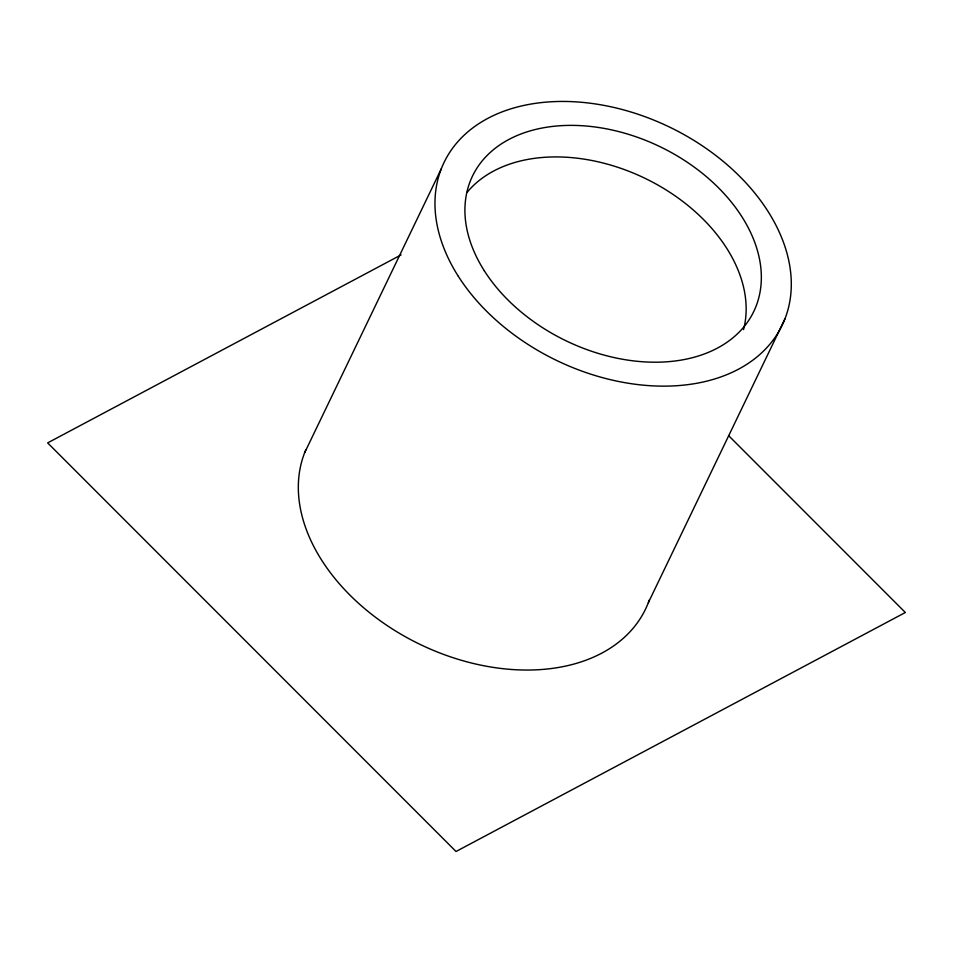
<?xml version="1.0" encoding="UTF-8"?>
<svg xmlns="http://www.w3.org/2000/svg" width="953" height="953" viewBox="0 0 953 953"><rect width="100%" height="100%" fill="white"/><g stroke="black" fill="none" stroke-linecap="round" stroke-linejoin="round"><path stroke-width="1.43" d="M304.638 452.758L441.263 168.86M648.362 602.63L784.998 318.731M401.07 254.904L47.65 442.895L456.022 851.494L905.35 612.493L728.533 435.569M649.338 599.985A187.634 129.632 25.7 0 1 429.434 648.695A187.634 129.632 25.7 0 1 305.734 450.042M467.006 192.47A156.089 107.832 25.7 0 1 647.111 179.343A156.089 107.832 25.7 0 1 743.531 329.607M458.381 276.394A187.634 129.632 25.7 0 0 766.974 347.5A187.634 129.632 25.7 0 0 614.042 107.486A187.634 129.632 25.7 0 0 458.381 276.394M484.398 270.914A156.089 107.832 25.7 0 0 741.112 330.06A156.089 107.832 25.7 0 0 613.887 130.406A156.089 107.832 25.7 0 0 484.398 270.914"/></g></svg>
